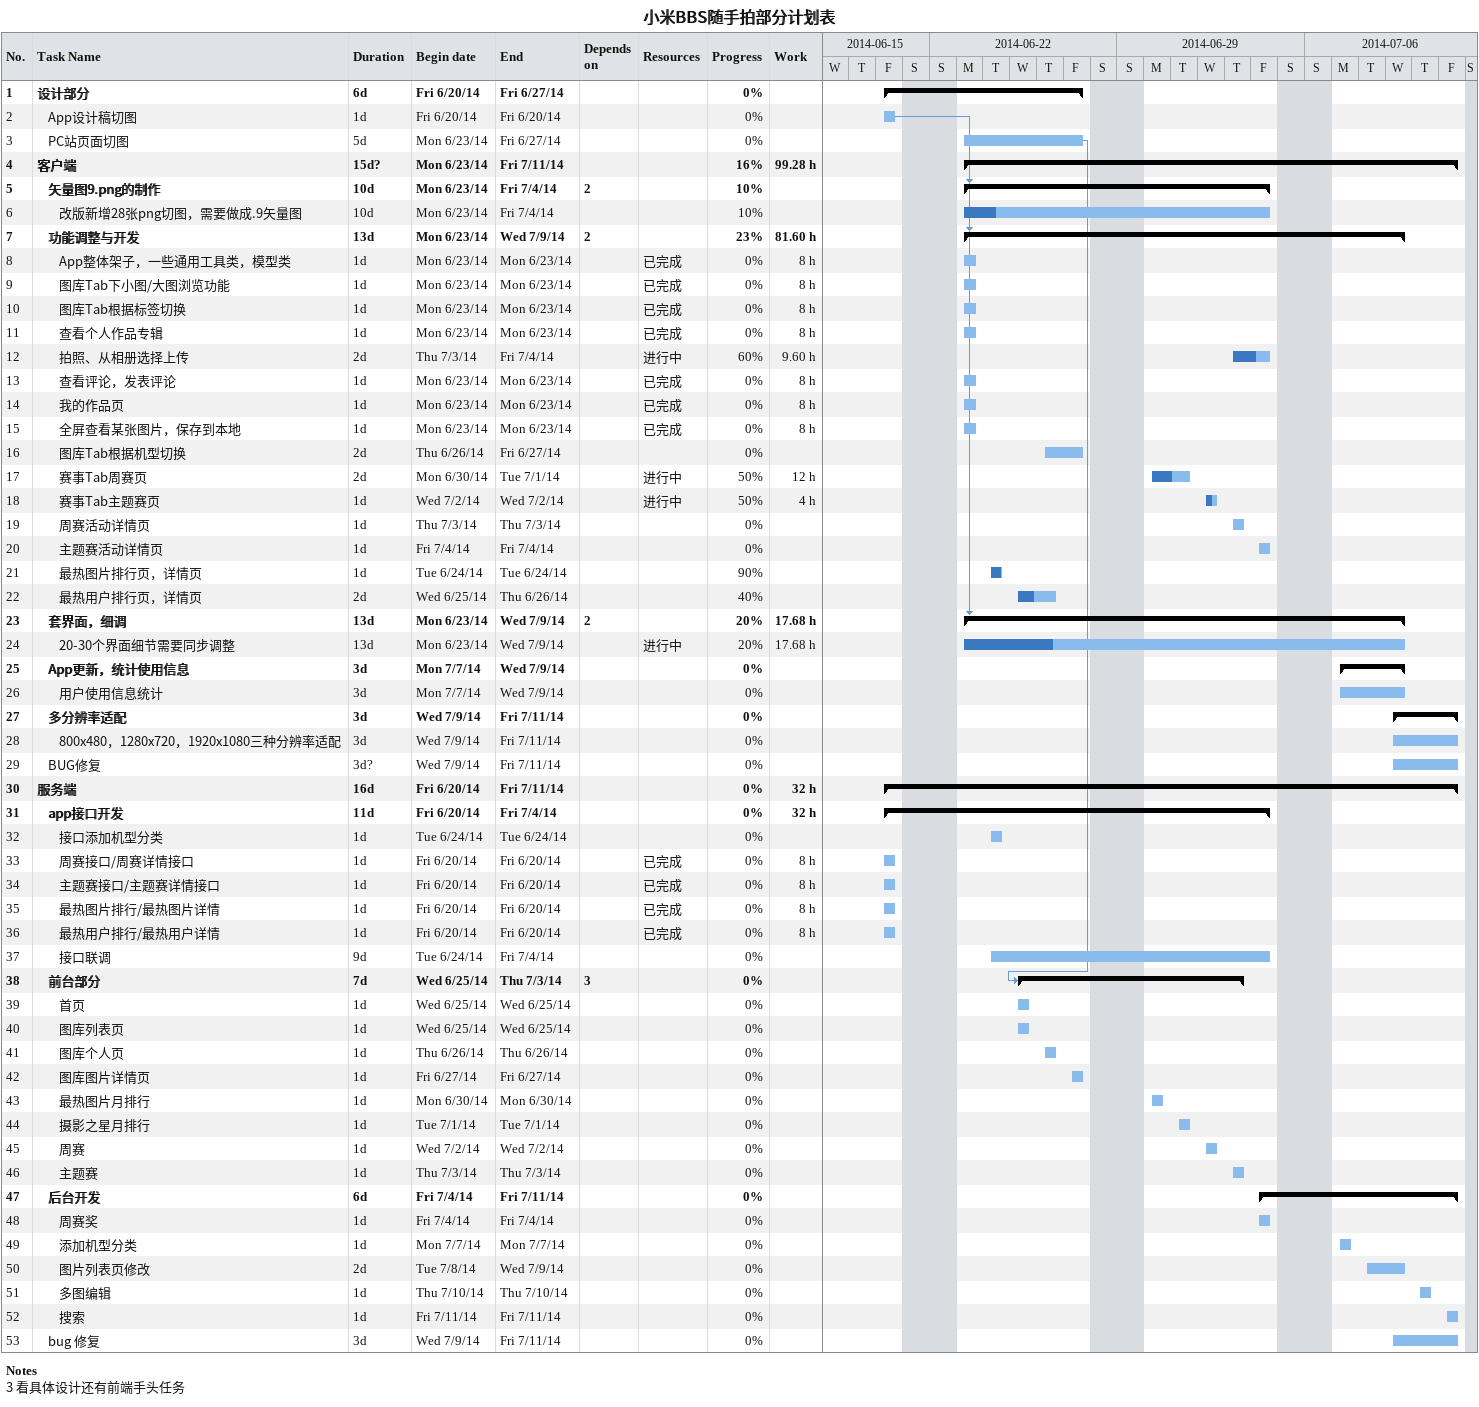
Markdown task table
小米BBS随手拍部分计划表

| ID | Level | Task | Duration | Start | Finish | Predecessors | Resources | % complete | Work (h) |
|---|---|---|---|---|---|---|---|---|---|
| 1 | 1 | **设计部分** | 6d | 2014-06-20 | 2014-06-27 |  |  | 0 |  |
| 2 | 2 | App设计稿切图 | 1d | 2014-06-20 | 2014-06-20 |  |  | 0 |  |
| 3 | 2 | PC站页面切图 | 5d | 2014-06-23 | 2014-06-27 |  |  | 0 |  |
| 4 | 1 | **客户端** | 15d? | 2014-06-23 | 2014-07-11 |  |  | 16 | 99.28 |
| 5 | 2 | **矢量图9.png的制作** | 10d | 2014-06-23 | 2014-07-04 | 2 |  | 10 |  |
| 6 | 3 | 改版新增28张png切图，需要做成.9矢量图 | 10d | 2014-06-23 | 2014-07-04 |  |  | 10 |  |
| 7 | 2 | **功能调整与开发** | 13d | 2014-06-23 | 2014-07-09 | 2 |  | 23 | 81.60 |
| 8 | 3 | App整体架子，一些通用工具类，模型类 | 1d | 2014-06-23 | 2014-06-23 |  | 已完成 | 0 | 8 |
| 9 | 3 | 图库Tab下小图/大图浏览功能 | 1d | 2014-06-23 | 2014-06-23 |  | 已完成 | 0 | 8 |
| 10 | 3 | 图库Tab根据标签切换 | 1d | 2014-06-23 | 2014-06-23 |  | 已完成 | 0 | 8 |
| 11 | 3 | 查看个人作品专辑 | 1d | 2014-06-23 | 2014-06-23 |  | 已完成 | 0 | 8 |
| 12 | 3 | 拍照、从相册选择上传 | 2d | 2014-07-03 | 2014-07-04 |  | 进行中 | 60 | 9.60 |
| 13 | 3 | 查看评论，发表评论 | 1d | 2014-06-23 | 2014-06-23 |  | 已完成 | 0 | 8 |
| 14 | 3 | 我的作品页 | 1d | 2014-06-23 | 2014-06-23 |  | 已完成 | 0 | 8 |
| 15 | 3 | 全屏查看某张图片，保存到本地 | 1d | 2014-06-23 | 2014-06-23 |  | 已完成 | 0 | 8 |
| 16 | 3 | 图库Tab根据机型切换 | 2d | 2014-06-26 | 2014-06-27 |  |  | 0 |  |
| 17 | 3 | 赛事Tab周赛页 | 2d | 2014-06-30 | 2014-07-01 |  | 进行中 | 50 | 12 |
| 18 | 3 | 赛事Tab主题赛页 | 1d | 2014-07-02 | 2014-07-02 |  | 进行中 | 50 | 4 |
| 19 | 3 | 周赛活动详情页 | 1d | 2014-07-03 | 2014-07-03 |  |  | 0 |  |
| 20 | 3 | 主题赛活动详情页 | 1d | 2014-07-04 | 2014-07-04 |  |  | 0 |  |
| 21 | 3 | 最热图片排行页，详情页 | 1d | 2014-06-24 | 2014-06-24 |  |  | 90 |  |
| 22 | 3 | 最热用户排行页，详情页 | 2d | 2014-06-25 | 2014-06-26 |  |  | 40 |  |
| 23 | 2 | **套界面，细调** | 13d | 2014-06-23 | 2014-07-09 | 2 |  | 20 | 17.68 |
| 24 | 3 | 20-30个界面细节需要同步调整 | 13d | 2014-06-23 | 2014-07-09 |  | 进行中 | 20 | 17.68 |
| 25 | 2 | **App更新，统计使用信息** | 3d | 2014-07-07 | 2014-07-09 |  |  | 0 |  |
| 26 | 3 | 用户使用信息统计 | 3d | 2014-07-07 | 2014-07-09 |  |  | 0 |  |
| 27 | 2 | **多分辨率适配** | 3d | 2014-07-09 | 2014-07-11 |  |  | 0 |  |
| 28 | 3 | 800x480，1280x720，1920x1080三种分辨率适配 | 3d | 2014-07-09 | 2014-07-11 |  |  | 0 |  |
| 29 | 2 | BUG修复 | 3d? | 2014-07-09 | 2014-07-11 |  |  | 0 |  |
| 30 | 1 | **服务端** | 16d | 2014-06-20 | 2014-07-11 |  |  | 0 | 32 |
| 31 | 2 | **app接口开发** | 11d | 2014-06-20 | 2014-07-04 |  |  | 0 | 32 |
| 32 | 3 | 接口添加机型分类 | 1d | 2014-06-24 | 2014-06-24 |  |  | 0 |  |
| 33 | 3 | 周赛接口/周赛详情接口 | 1d | 2014-06-20 | 2014-06-20 |  | 已完成 | 0 | 8 |
| 34 | 3 | 主题赛接口/主题赛详情接口 | 1d | 2014-06-20 | 2014-06-20 |  | 已完成 | 0 | 8 |
| 35 | 3 | 最热图片排行/最热图片详情 | 1d | 2014-06-20 | 2014-06-20 |  | 已完成 | 0 | 8 |
| 36 | 3 | 最热用户排行/最热用户详情 | 1d | 2014-06-20 | 2014-06-20 |  | 已完成 | 0 | 8 |
| 37 | 3 | 接口联调 | 9d | 2014-06-24 | 2014-07-04 |  |  | 0 |  |
| 38 | 2 | **前台部分** | 7d | 2014-06-25 | 2014-07-03 | 3 |  | 0 |  |
| 39 | 3 | 首页 | 1d | 2014-06-25 | 2014-06-25 |  |  | 0 |  |
| 40 | 3 | 图库列表页 | 1d | 2014-06-25 | 2014-06-25 |  |  | 0 |  |
| 41 | 3 | 图库个人页 | 1d | 2014-06-26 | 2014-06-26 |  |  | 0 |  |
| 42 | 3 | 图库图片详情页 | 1d | 2014-06-27 | 2014-06-27 |  |  | 0 |  |
| 43 | 3 | 最热图片月排行 | 1d | 2014-06-30 | 2014-06-30 |  |  | 0 |  |
| 44 | 3 | 摄影之星月排行 | 1d | 2014-07-01 | 2014-07-01 |  |  | 0 |  |
| 45 | 3 | 周赛 | 1d | 2014-07-02 | 2014-07-02 |  |  | 0 |  |
| 46 | 3 | 主题赛 | 1d | 2014-07-03 | 2014-07-03 |  |  | 0 |  |
| 47 | 2 | **后台开发** | 6d | 2014-07-04 | 2014-07-11 |  |  | 0 |  |
| 48 | 3 | 周赛奖 | 1d | 2014-07-04 | 2014-07-04 |  |  | 0 |  |
| 49 | 3 | 添加机型分类 | 1d | 2014-07-07 | 2014-07-07 |  |  | 0 |  |
| 50 | 3 | 图片列表页修改 | 2d | 2014-07-08 | 2014-07-09 |  |  | 0 |  |
| 51 | 3 | 多图编辑 | 1d | 2014-07-10 | 2014-07-10 |  |  | 0 |  |
| 52 | 3 | 搜索 | 1d | 2014-07-11 | 2014-07-11 |  |  | 0 |  |
| 53 | 2 | bug 修复 | 3d | 2014-07-09 | 2014-07-11 |  |  | 0 |  |

Notes
- 3: 看具体设计还有前端手头任务
